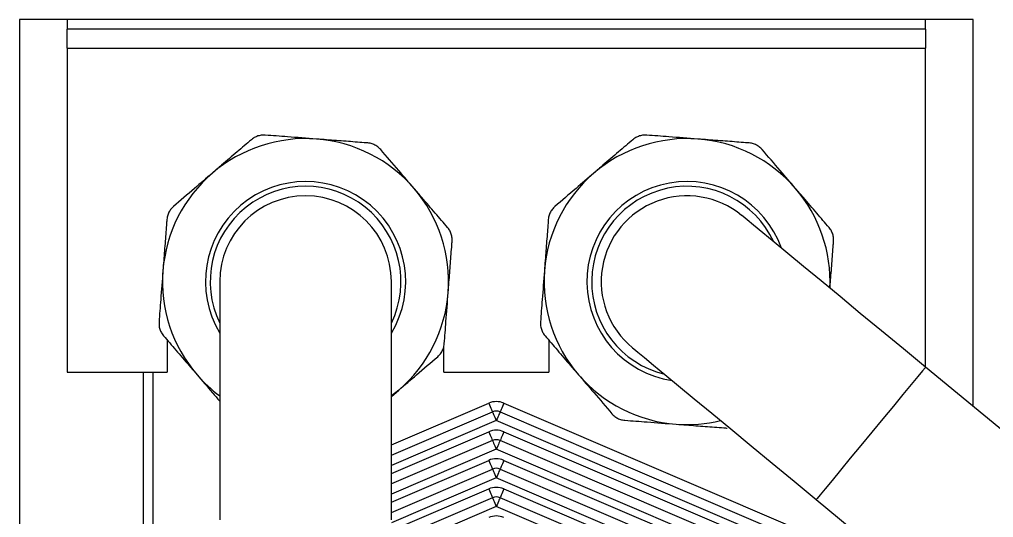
# Model space of a CAD drawing. Extents: x 75 to 2075, y 25 to 1460.
# Drawn here: x 382.6 to 552.8, y 1194.1 to 1281.1 of the extents above; entities that cross this region are included whole.
import ezdxf

# ---------------------------------------------------------------- set-up
doc = ezdxf.new("R2010")
doc.units = 0
doc.header["$LTSCALE"] = 5
doc.linetypes.add('SLD-KATı', pattern=[0])
doc.layers.get('0').update_dxf_attribs({"linetype": 'CONTINUOUS'})

msp = doc.modelspace()

# ---------------------------------------------------------------- linework, layer by layer
at = {"color": 7, "linetype": 'SLD-KATı'}
for p, q in [((390.927, 1281.146), (382.594, 1281.146)), ((382.594, 1281.146), (382.594, 1064.479)), ((390.927, 1281.146), (390.927, 1279.479)), ((540.927, 1281.146), (390.927, 1281.146)), ((540.927, 1279.479), (540.927, 1281.146)), ((549.26, 1281.146), (540.927, 1281.146)), ((549.26, 1213.489), (549.26, 1281.146)), ((540.927, 1279.479), (390.927, 1279.479)), ((390.927, 1276.146), (390.927, 1279.479)), ((540.927, 1279.479), (540.927, 1276.146)), ((390.927, 1276.146), (390.927, 1219.479)), ((390.927, 1276.146), (540.927, 1276.146)), ((540.927, 1220.368), (540.927, 1276.146)), ((417.594, 1235.313), (417.594, 1193.646)), ((447.594, 1193.646), (447.594, 1235.313)), ((408.427, 1225.086), (408.427, 1219.479)), ((456.76, 1219.479), (456.76, 1223.98)), ((475.094, 1225.086), (475.094, 1219.479)), ((390.927, 1219.479), (408.427, 1219.479)), ((404.26, 1050.563), (404.26, 1219.479)), ((456.76, 1219.479), (475.094, 1219.479)), ((579.502, 1188.525), (540.942, 1220.355)), ((448.873, 1216.34), (447.594, 1215.313)), ((447.594, 1215.242), (448.873, 1216.34)), ((467.24, 1214.063), (523.907, 1189.778)), ((447.594, 1204.956), (465.271, 1212.531)), ((466.584, 1212.531), (523.25, 1188.246)), ((522.594, 1186.714), (465.927, 1211)), ((467.24, 1209.063), (522.594, 1185.34)), ((465.271, 1207.531), (447.594, 1199.956)), ((521.937, 1183.808), (466.584, 1207.531)), ((521.281, 1182.277), (465.927, 1205.999)), ((467.24, 1204.063), (523.907, 1179.778)), ((447.594, 1194.956), (465.271, 1202.531)), ((466.584, 1202.531), (523.25, 1178.246)), ((522.594, 1176.714), (465.927, 1200.999)), ((467.24, 1199.063), (522.594, 1175.34)), ((465.271, 1197.531), (447.594, 1189.956)), ((521.937, 1173.808), (466.584, 1197.531)), ((521.844, 1197.22), (560.403, 1165.389)), ((521.281, 1172.277), (465.927, 1196))]:
    msp.add_line(p, q, dxfattribs=at)
at = {"color": 8, "linetype": 'SLD-KATı'}
for p, q in [((405.927, 1219.479), (405.927, 1186.714)), ((447.594, 1206.769), (464.614, 1214.063)), ((465.927, 1211), (447.594, 1203.142)), ((447.594, 1201.769), (464.614, 1209.063)), ((465.927, 1205.999), (447.594, 1198.142)), ((447.594, 1196.769), (464.614, 1204.063)), ((465.927, 1200.999), (447.594, 1193.142)), ((447.594, 1191.769), (464.614, 1199.063)), ((465.927, 1196), (447.594, 1188.142))]:
    msp.add_line(p, q, dxfattribs=at)
at = {"color": 7, "linetype": 'SLD-KATı', "flags": 128}
for points in [[(540.942, 1220.355), (537.069, 1223.552), (533.252, 1226.703), (529.548, 1229.761), (526.009, 1232.682), (522.689, 1235.423), (519.634, 1237.945), (516.891, 1240.21), (514.498, 1242.185), (512.49, 1243.842), (510.898, 1245.157), (509.743, 1246.11), (509.044, 1246.687), (508.81, 1246.881)], [(489.711, 1223.745), (489.946, 1223.552), (490.645, 1222.974), (491.799, 1222.021), (493.392, 1220.707), (495.399, 1219.05), (497.792, 1217.074), (500.536, 1214.809), (503.591, 1212.288), (506.911, 1209.547), (510.45, 1206.626), (514.154, 1203.568), (517.971, 1200.417), (521.844, 1197.22)], [(464.614, 1214.063), (464.742, 1213.764), (464.865, 1213.477), (464.979, 1213.212), (465.078, 1212.98), (465.16, 1212.79), (465.221, 1212.648), (465.258, 1212.561), (465.271, 1212.531)], [(467.24, 1214.063), (467.112, 1213.764), (466.989, 1213.477), (466.875, 1213.212), (466.776, 1212.98), (466.694, 1212.79), (466.634, 1212.648), (466.596, 1212.561), (466.584, 1212.531)], [(465.271, 1212.531), (465.283, 1212.502), (465.321, 1212.415), (465.381, 1212.273), (465.463, 1212.083), (465.562, 1211.851), (465.676, 1211.586), (465.799, 1211.298), (465.927, 1211)], [(466.584, 1212.531), (466.571, 1212.502), (466.534, 1212.415), (466.473, 1212.273), (466.391, 1212.083), (466.292, 1211.851), (466.178, 1211.586), (466.055, 1211.298), (465.927, 1211)], [(464.614, 1209.063), (464.742, 1208.764), (464.865, 1208.477), (464.979, 1208.212), (465.078, 1207.98), (465.16, 1207.79), (465.221, 1207.648), (465.258, 1207.561), (465.271, 1207.531)], [(467.24, 1209.063), (467.112, 1208.764), (466.989, 1208.477), (466.875, 1208.212), (466.776, 1207.98), (466.694, 1207.79), (466.634, 1207.648), (466.596, 1207.561), (466.584, 1207.531)], [(465.271, 1207.531), (465.283, 1207.502), (465.321, 1207.415), (465.381, 1207.273), (465.463, 1207.083), (465.562, 1206.851), (465.676, 1206.586), (465.799, 1206.298), (465.927, 1205.999)], [(466.584, 1207.531), (466.571, 1207.502), (466.534, 1207.415), (466.473, 1207.273), (466.391, 1207.083), (466.292, 1206.851), (466.178, 1206.586), (466.055, 1206.298), (465.927, 1205.999)], [(464.614, 1204.063), (464.742, 1203.764), (464.865, 1203.477), (464.979, 1203.212), (465.078, 1202.98), (465.16, 1202.79), (465.221, 1202.648), (465.258, 1202.561), (465.271, 1202.531)], [(467.24, 1204.063), (467.112, 1203.764), (466.989, 1203.477), (466.875, 1203.212), (466.776, 1202.98), (466.694, 1202.79), (466.634, 1202.648), (466.596, 1202.561), (466.584, 1202.531)], [(465.271, 1202.531), (465.283, 1202.502), (465.321, 1202.415), (465.381, 1202.273), (465.463, 1202.083), (465.562, 1201.851), (465.676, 1201.586), (465.799, 1201.298), (465.927, 1200.999)], [(466.584, 1202.531), (466.571, 1202.502), (466.534, 1202.415), (466.473, 1202.273), (466.391, 1202.083), (466.292, 1201.851), (466.178, 1201.586), (466.055, 1201.298), (465.927, 1200.999)], [(464.614, 1199.063), (464.742, 1198.764), (464.865, 1198.477), (464.979, 1198.212), (465.078, 1197.98), (465.16, 1197.79), (465.221, 1197.648), (465.258, 1197.561), (465.271, 1197.531)], [(467.24, 1199.063), (467.112, 1198.764), (466.989, 1198.477), (466.875, 1198.212), (466.776, 1197.98), (466.694, 1197.79), (466.634, 1197.648), (466.596, 1197.561), (466.584, 1197.531)], [(465.271, 1197.531), (465.283, 1197.502), (465.321, 1197.415), (465.381, 1197.273), (465.463, 1197.083), (465.562, 1196.851), (465.676, 1196.586), (465.799, 1196.298), (465.927, 1196)], [(466.584, 1197.531), (466.571, 1197.502), (466.534, 1197.415), (466.473, 1197.273), (466.391, 1197.083), (466.292, 1196.851), (466.178, 1196.586), (466.055, 1196.298), (465.927, 1196)]]:
    msp.add_lwpolyline(points, dxfattribs=at)
at = {"color": 8, "linetype": 'SLD-KATı', "flags": 128}
msp.add_lwpolyline([(540.942, 1220.355), (540.858, 1220.253), (540.41, 1219.711), (539.593, 1218.721), (538.44, 1217.324), (536.999, 1215.578), (535.328, 1213.553), (533.496, 1211.334), (531.577, 1209.011), (529.652, 1206.678), (527.797, 1204.432), (526.09, 1202.363), (524.6, 1200.558), (523.388, 1199.09), (522.504, 1198.019), (521.984, 1197.389), (521.844, 1197.22)], dxfattribs=at)
at = {"color": 7, "linetype": 'SLD-KATı'}
for centre, radius, start, end in [((432.594, 1235.313), 25, 85.63019, 130.63019), ((432.594, 1235.313), 25, 40.63019, 85.63019), ((499.26, 1235.313), 25, 85.63019, 130.63019), ((499.26, 1235.313), 25, 40.63019, 85.63019), ((432.594, 1235.313), 25, 130.63019, 175.63019), ((499.26, 1235.313), 25, 130.63019, 175.63019), ((432.594, 1235.313), 17.5, 328.99728, 211.00272), ((432.594, 1235.313), 16.667, 334.15807, 205.84193), ((432.594, 1235.313), 25, 355.63019, 40.63019), ((499.26, 1235.313), 17.5, 19.45781, 261.46325), ((499.26, 1235.313), 16.667, 24.6186, 256.30246), ((499.26, 1235.313), 25, 357.33043, 40.63019), ((432.594, 1235.313), 15, 0, 180), ((499.26, 1235.313), 15, 50.46053, 230.46053), ((432.594, 1235.313), 25, 175.63019, 220.63019), ((499.26, 1235.313), 25, 175.63019, 220.63019), ((432.594, 1235.313), 25, 310.63019, 355.63019), ((432.594, 1235.313), 25, 220.63019, 233.1301), ((499.26, 1235.313), 25, 220.63019, 265.63019), ((465.927, 1210.999), 3.333, 66.80141, 113.19859), ((465.927, 1210.999), 1.667, 66.80141, 113.19859), ((499.26, 1235.313), 25, 265.63019, 283.59063), ((465.927, 1205.999), 3.333, 66.80141, 113.19859), ((465.927, 1205.999), 1.667, 66.80141, 113.19859), ((465.927, 1200.999), 3.333, 66.80141, 113.19859), ((465.927, 1200.999), 1.667, 66.80141, 113.19859), ((465.927, 1195.999), 3.333, 66.80141, 113.19859), ((465.927, 1195.999), 1.667, 66.80141, 113.19859), ((465.927, 1190.999), 3.333, 66.80141, 113.19859)]:
    msp.add_arc(centre, radius, start, end, dxfattribs=at)
for points, knots in [([(423.125, 1260.13), (422.299, 1259.421), (420.624, 1257.984), (418.301, 1255.991), (416.846, 1254.742), (416.314, 1254.286)], [0, 0, 0, 0, 0.3824112, 0.7746546, 1, 1, 1, 1]), ([(425.55, 1260.924), (425.314, 1260.928), (424.84, 1260.937), (424.101, 1260.74), (423.522, 1260.446), (423.238, 1260.22), (423.125, 1260.13)], [0, 0, 0, 0, 0.2806908, 0.5628342, 0.8257504, 1, 1, 1, 1]), ([(434.499, 1260.24), (432.785, 1260.371), (429.675, 1260.609), (426.828, 1260.826), (425.55, 1260.924)], [0, 0, 0, 0, 0.5510084, 1, 1, 1, 1]), ([(443.447, 1259.556), (443.242, 1259.572), (442.02, 1259.665), (439.667, 1259.845), (436.837, 1260.061), (435.091, 1260.195), (434.499, 1260.24)], [0, 0, 0, 0, 0.0732662, 0.4365433, 0.8088722, 1, 1, 1, 1]), ([(489.792, 1260.13), (488.966, 1259.421), (487.291, 1257.984), (484.968, 1255.991), (483.512, 1254.742), (482.981, 1254.286)], [0, 0, 0, 0, 0.3824098, 0.7746528, 1, 1, 1, 1]), ([(492.217, 1260.924), (491.981, 1260.928), (491.507, 1260.937), (490.768, 1260.74), (490.189, 1260.446), (489.905, 1260.22), (489.792, 1260.13)], [0, 0, 0, 0, 0.2806939, 0.5628361, 0.8257511, 1, 1, 1, 1]), ([(501.165, 1260.24), (499.452, 1260.371), (496.341, 1260.609), (493.495, 1260.826), (492.217, 1260.924)], [0, 0, 0, 0, 0.5510091, 1, 1, 1, 1]), ([(510.114, 1259.556), (509.909, 1259.572), (508.687, 1259.665), (506.334, 1259.845), (503.503, 1260.061), (501.757, 1260.195), (501.165, 1260.24)], [0, 0, 0, 0, 0.073265, 0.4365433, 0.8088708, 1, 1, 1, 1]), ([(445.723, 1258.403), (445.559, 1258.573), (445.23, 1258.914), (444.568, 1259.298), (443.951, 1259.499), (443.591, 1259.54), (443.447, 1259.556)], [0, 0, 0, 0, 0.2806896, 0.5628305, 0.8257465, 1, 1, 1, 1]), ([(451.567, 1251.592), (450.664, 1252.644), (448.634, 1255.011), (446.762, 1257.192), (445.723, 1258.403)], [0, 0, 0, 0, 0.4446447, 1, 1, 1, 1]), ([(512.39, 1258.403), (512.226, 1258.573), (511.897, 1258.914), (511.235, 1259.298), (510.617, 1259.499), (510.257, 1259.54), (510.114, 1259.556)], [0, 0, 0, 0, 0.2806896, 0.5628304, 0.8257508, 1, 1, 1, 1]), ([(518.234, 1251.592), (517.331, 1252.644), (515.3, 1255.011), (513.429, 1257.192), (512.39, 1258.403)], [0, 0, 0, 0, 0.4446447, 1, 1, 1, 1]), ([(416.314, 1254.286), (415.262, 1253.383), (412.896, 1251.353), (410.715, 1249.481), (409.503, 1248.442)], [0, 0, 0, 0, 0.4446485, 1, 1, 1, 1]), ([(482.981, 1254.286), (481.929, 1253.383), (479.562, 1251.353), (477.381, 1249.481), (476.17, 1248.442)], [0, 0, 0, 0, 0.4446465, 1, 1, 1, 1]), ([(457.411, 1244.781), (456.702, 1245.608), (455.265, 1247.282), (453.272, 1249.605), (452.023, 1251.061), (451.567, 1251.592)], [0, 0, 0, 0, 0.3824108, 0.7746541, 1, 1, 1, 1]), ([(524.078, 1244.781), (523.368, 1245.608), (521.932, 1247.282), (519.939, 1249.605), (518.689, 1251.061), (518.234, 1251.592)], [0, 0, 0, 0, 0.3824108, 0.7746541, 1, 1, 1, 1]), ([(409.503, 1248.442), (409.333, 1248.278), (408.992, 1247.949), (408.609, 1247.287), (408.407, 1246.67), (408.367, 1246.31), (408.35, 1246.166)], [0, 0, 0, 0, 0.28069861, 0.56284407, 0.82574855, 1, 1, 1, 1]), ([(476.17, 1248.442), (476, 1248.278), (475.659, 1247.949), (475.275, 1247.287), (475.074, 1246.67), (475.033, 1246.31), (475.017, 1246.166)], [0, 0, 0, 0, 0.280697, 0.5628414, 0.8257471, 1, 1, 1, 1]), ([(408.35, 1246.166), (408.335, 1245.961), (408.241, 1244.739), (408.061, 1242.386), (407.845, 1239.556), (407.712, 1237.81), (407.666, 1237.218)], [0, 0, 0, 0, 0.07326358, 0.43654079, 0.8088722, 1, 1, 1, 1]), ([(475.017, 1246.166), (475.001, 1245.961), (474.908, 1244.739), (474.728, 1242.386), (474.512, 1239.556), (474.378, 1237.81), (474.333, 1237.218)], [0, 0, 0, 0, 0.0732637, 0.4365408, 0.8088723, 1, 1, 1, 1]), ([(458.205, 1242.356), (458.209, 1242.593), (458.218, 1243.066), (458.021, 1243.805), (457.726, 1244.385), (457.501, 1244.668), (457.411, 1244.781)], [0, 0, 0, 0, 0.2806873, 0.5628363, 0.8257456, 1, 1, 1, 1]), ([(524.872, 1242.356), (524.876, 1242.593), (524.885, 1243.066), (524.688, 1243.805), (524.393, 1244.385), (524.168, 1244.668), (524.078, 1244.781)], [0, 0, 0, 0, 0.2806871, 0.5628347, 0.8257457, 1, 1, 1, 1]), ([(457.521, 1233.408), (457.566, 1234), (457.697, 1235.716), (457.914, 1238.547), (458.094, 1240.902), (458.189, 1242.151), (458.205, 1242.356)], [0, 0, 0, 0, 0.1911261, 0.5537025, 0.926737, 1, 1, 1, 1]), ([(524.244, 1234.14), (524.27, 1234.488), (524.383, 1235.958), (524.58, 1238.546), (524.76, 1240.902), (524.856, 1242.151), (524.872, 1242.356)], [0, 0, 0, 0, 0.12187539, 0.51549328, 0.92046467, 1, 1, 1, 1]), ([(407.666, 1237.218), (407.535, 1235.504), (407.298, 1232.394), (407.08, 1229.547), (406.983, 1228.269)], [0, 0, 0, 0, 0.5510059, 1, 1, 1, 1]), ([(474.333, 1237.218), (474.202, 1235.504), (473.964, 1232.394), (473.747, 1229.547), (473.649, 1228.269)], [0, 0, 0, 0, 0.551006, 1, 1, 1, 1]), ([(456.837, 1224.459), (456.935, 1225.738), (457.152, 1228.584), (457.39, 1231.694), (457.521, 1233.408)], [0, 0, 0, 0, 0.44898899, 1, 1, 1, 1]), ([(406.983, 1228.269), (406.978, 1228.033), (406.97, 1227.559), (407.166, 1226.82), (407.461, 1226.241), (407.687, 1225.957), (407.776, 1225.844)], [0, 0, 0, 0, 0.2806887, 0.5628187, 0.8257449, 1, 1, 1, 1]), ([(473.649, 1228.269), (473.645, 1228.033), (473.636, 1227.559), (473.833, 1226.82), (474.128, 1226.241), (474.353, 1225.957), (474.443, 1225.844)], [0, 0, 0, 0, 0.2806878, 0.5628196, 0.8257453, 1, 1, 1, 1]), ([(407.776, 1225.844), (408.486, 1225.018), (409.923, 1223.343), (411.916, 1221.02), (413.165, 1219.565), (413.621, 1219.033)], [0, 0, 0, 0, 0.38241101, 0.77465452, 1, 1, 1, 1]), ([(474.443, 1225.844), (475.152, 1225.018), (476.589, 1223.343), (478.582, 1221.02), (479.831, 1219.565), (480.287, 1219.033)], [0, 0, 0, 0, 0.3824105, 0.7746535, 1, 1, 1, 1]), ([(455.684, 1222.184), (455.854, 1222.348), (456.195, 1222.676), (456.579, 1223.338), (456.78, 1223.956), (456.821, 1224.316), (456.837, 1224.459)], [0, 0, 0, 0, 0.2806905, 0.5628357, 0.8257458, 1, 1, 1, 1]), ([(448.873, 1216.34), (449.925, 1217.242), (452.292, 1219.273), (454.473, 1221.144), (455.684, 1222.184)], [0, 0, 0, 0, 0.444645, 1, 1, 1, 1]), ([(413.621, 1219.033), (414.528, 1217.975), (415.9, 1216.376), (417.166, 1214.902), (417.594, 1214.403)], [0, 0, 0, 0, 0.6617338, 1, 1, 1, 1]), ([(480.287, 1219.033), (481.19, 1217.981), (483.22, 1215.615), (485.092, 1213.434), (486.131, 1212.222)], [0, 0, 0, 0, 0.4446451, 1, 1, 1, 1]), ([(486.131, 1212.222), (486.295, 1212.052), (486.624, 1211.711), (487.286, 1211.328), (487.904, 1211.126), (488.264, 1211.086), (488.407, 1211.069)], [0, 0, 0, 0, 0.2806897, 0.5628345, 0.8257507, 1, 1, 1, 1]), ([(488.407, 1211.069), (489.685, 1210.972), (492.532, 1210.754), (495.642, 1210.516), (497.356, 1210.385)], [0, 0, 0, 0, 0.4489903, 1, 1, 1, 1]), ([(497.356, 1210.385), (497.948, 1210.34), (499.664, 1210.209), (502.494, 1209.993), (504.85, 1209.813), (506.099, 1209.717), (506.304, 1209.702)], [0, 0, 0, 0, 0.1911276, 0.5537055, 0.9267356, 1, 1, 1, 1])]:
    msp.add_open_spline(points, degree=3, knots=knots, dxfattribs=at)

doc.saveas('drawing.dxf')
